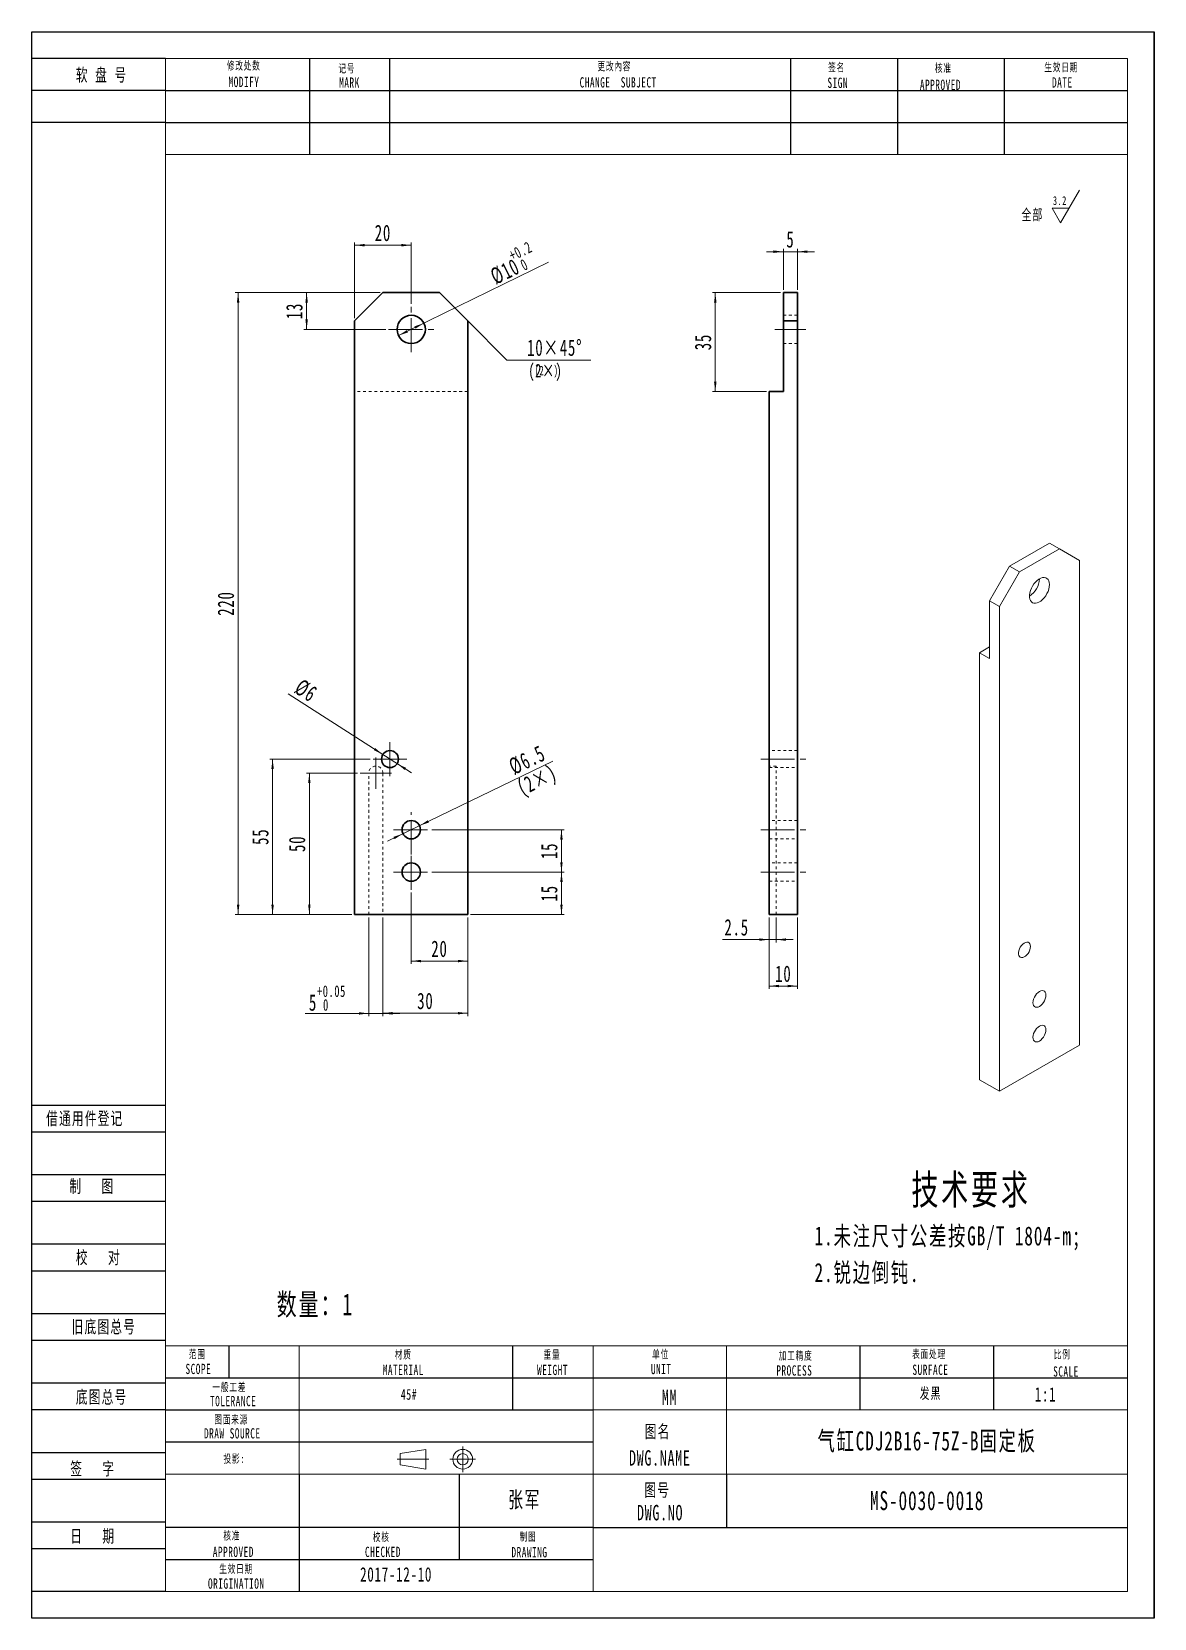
# Model space of a CAD drawing. Header units: millimetres. Extents: x 0 to 8592, y 0 to 561.
# Drawn here: x 7276 to 7672, y 0 to 561 of the extents above; entities that cross this region are included whole.
import ezdxf

# ---------------------------------------------------------------- set-up
doc = ezdxf.new("R2010")
doc.units = ezdxf.units.MM
for name, pattern in [('AD_LTYPE3 0 mm', [16, 11, -1, 1, -1, 1, -1]), ('点画线', [18, 12, -2, 2, -2]), ('虚线', [2, 1, -1])]:
    doc.linetypes.add(name, pattern=pattern)
doc.layers.get('0').update_dxf_attribs({"lineweight": 35})
for name, color, linetype, lineweight in [('ACAD0', 7, 'Continuous', 0), ('ACADA-定位3-标高', 171, 'Continuous', 0), ('ACADA-构件3-柱砼', 9, 'Continuous', 0), ('ACADA-构件8-屋面', 7, 'Continuous', 0), ('EB0', 7, 'Continuous', 35), ('中心线层', 1, '点画线', 18), ('尺寸线层', 3, 'Continuous', 18), ('虚线层', 6, '虚线', 18)]:
    doc.layers.add(name, color=color, linetype=linetype, lineweight=lineweight)
doc.styles.add('标准', font='', dxfattribs={"width": 0.667})
doc.styles.get('标准').set_extended_font_data('宋体')
doc.dimstyles.new('标准', dxfattribs={"dimtxt": 5.779688, "dimasz": 3.5, "dimexe": 1, "dimexo": 1, "dimgap": 1.209086, "dimtad": 1, "dimdec": 1, "dimdsep": 46, "dimtxsty": '标准', "dimblk": '_CAXARROW', "dimcen": 0, "dimdle": 6, "dimazin": 2, "dimtfac": 0.707107, "dimtdec": 3, "dimtmove": 0, "dimatfit": 3, "dimfxl": 1, "dimfrac": 2, "dimtolj": 1, "dimlwd": 18, "dimarcsym": 0})

# ---------------------------------------------------------------- blocks, each defined once
blk = doc.blocks.new('*X233')
at = {"layer": 'EB0', "linetype": 'Continuous', "lineweight": 18}
for points in [[(7373.7, 298.97), (7373.26, 295.47), (7374.13, 295.47)], [(7373.7, 248.97), (7373.26, 252.47), (7374.13, 252.47)]]:
    blk.add_hatch(color=0, dxfattribs=at).paths.add_polyline_path(points, flags=0)
at = {"layer": 'EB0', "color": 0, "linetype": 'Continuous', "lineweight": 18}
for p, q in [((7390.71, 298.97), (7372.7, 298.97)), ((7373.7, 248.97), (7373.7, 298.97)), ((7388.71, 248.97), (7372.7, 248.97))]:
    blk.add_line(p, q, dxfattribs=at)
at = {"layer": 'EB0', "color": 0, "linetype": 'Continuous', "lineweight": 18, "insert": (7369.39, 273.97), "char_height": 5.78, "width": 8.2177, "attachment_point": 5, "rotation": 90, "line_spacing_factor": 1.15057, "style": '标准'}
blk.add_mtext('\\T1.1;50', dxfattribs=at)
blk = doc.blocks.new('_CAXARROW')
blk.add_hatch(color=0).paths.add_polyline_path([(0, 0), (-1, 0.125), (-1, -0.125)], flags=0)
blk = doc.blocks.new('*X234')
at = {"layer": 'EB0', "linetype": 'Continuous', "lineweight": 18}
for points in [[(7399.71, 214.05), (7403.21, 213.62), (7403.21, 214.49)], [(7429.71, 214.05), (7426.21, 213.62), (7426.21, 214.49)]]:
    blk.add_hatch(color=0, dxfattribs=at).paths.add_polyline_path(points, flags=0)
at = {"layer": 'EB0', "color": 0, "linetype": 'Continuous', "lineweight": 18}
for p, q in [((7399.71, 247.97), (7399.71, 213.05)), ((7429.71, 247.97), (7429.71, 213.05)), ((7429.71, 214.05), (7399.71, 214.05))]:
    blk.add_line(p, q, dxfattribs=at)
at = {"layer": 'EB0', "color": 0, "linetype": 'Continuous', "lineweight": 18, "insert": (7414.71, 218.36), "char_height": 5.78, "width": 8.2177, "attachment_point": 5, "line_spacing_factor": 1.15057, "style": '标准'}
blk.add_mtext('\\T1.1;30', dxfattribs=at)
blk = doc.blocks.new('*X236')
at = {"color": 0, "attachment_point": 1, "line_spacing_factor": 1.15057, "style": '标准'}
for s, insert, char_height, width in [('\\T1.1;5', (7373.54, 220.72), 5.78, 27.4796), ('\\T1.1;{\\H0.707107x;+0.05}', (7376.4, 223.9), 5.7797, 20.9352), ('\\T1.1;{\\H0.707107x;0}', (7378.54, 219.03), 5.7797, 20.9352)]:
    blk.add_mtext(s, dxfattribs=dict(at, insert=insert, char_height=char_height, width=width))
blk = doc.blocks.new('*X235')
at = {"layer": 'EB0', "linetype": 'Continuous', "lineweight": 18}
for points in [[(7394.71, 213.98), (7391.21, 214.41), (7391.21, 213.54)], [(7399.71, 213.98), (7403.21, 214.41), (7403.21, 213.54)]]:
    blk.add_hatch(color=0, dxfattribs=at).paths.add_polyline_path(points, flags=0)
at = {"layer": 'EB0', "color": 0, "linetype": 'Continuous', "lineweight": 18}
for p, q in [((7394.71, 247.97), (7394.71, 212.98)), ((7399.71, 247.97), (7399.71, 212.98)), ((7372.28, 213.98), (7405.71, 213.98))]:
    blk.add_line(p, q, dxfattribs=at)
blk.add_blockref('*X236', (0, 0), dxfattribs=at)
blk = doc.blocks.new('*X237')
at = {"layer": 'EB0', "linetype": 'Continuous', "lineweight": 18}
for points in [[(7409.71, 232.5), (7413.21, 232.06), (7413.21, 232.94)], [(7429.71, 232.5), (7426.21, 232.06), (7426.21, 232.94)]]:
    blk.add_hatch(color=0, dxfattribs=at).paths.add_polyline_path(points, flags=0)
at = {"layer": 'EB0', "color": 0, "linetype": 'Continuous', "lineweight": 18}
for p, q in [((7409.71, 256.72), (7409.71, 231.5)), ((7429.71, 247.97), (7429.71, 231.5)), ((7429.71, 232.5), (7409.71, 232.5))]:
    blk.add_line(p, q, dxfattribs=at)
at = {"layer": 'EB0', "color": 0, "linetype": 'Continuous', "lineweight": 18, "insert": (7419.71, 236.81), "char_height": 5.78, "width": 8.2177, "attachment_point": 5, "line_spacing_factor": 1.15057, "style": '标准'}
blk.add_mtext('\\T1.1;20', dxfattribs=at)
blk = doc.blocks.new('*X238')
at = {"layer": 'EB0', "linetype": 'Continuous', "lineweight": 18}
for points in [[(7462.84, 263.97), (7463.27, 260.47), (7462.4, 260.47)], [(7462.84, 248.97), (7463.27, 252.47), (7462.4, 252.47)]]:
    blk.add_hatch(color=0, dxfattribs=at).paths.add_polyline_path(points, flags=0)
at = {"layer": 'EB0', "color": 0, "linetype": 'Continuous', "lineweight": 18}
for p, q in [((7416.96, 263.97), (7463.84, 263.97)), ((7462.84, 263.97), (7462.84, 248.97)), ((7430.71, 248.97), (7463.84, 248.97))]:
    blk.add_line(p, q, dxfattribs=at)
at = {"layer": 'EB0', "color": 0, "linetype": 'Continuous', "lineweight": 18, "insert": (7458.53, 256.47), "char_height": 5.78, "width": 8.1213, "attachment_point": 5, "rotation": 90, "line_spacing_factor": 1.15057, "style": '标准'}
blk.add_mtext('\\T1.1;15', dxfattribs=at)
blk = doc.blocks.new('*X239')
at = {"layer": 'EB0', "linetype": 'Continuous', "lineweight": 18}
for points in [[(7462.84, 278.97), (7463.27, 275.47), (7462.4, 275.47)], [(7462.84, 263.97), (7463.27, 267.47), (7462.4, 267.47)]]:
    blk.add_hatch(color=0, dxfattribs=at).paths.add_polyline_path(points, flags=0)
at = {"layer": 'EB0', "color": 0, "linetype": 'Continuous', "lineweight": 18}
for p, q in [((7416.96, 278.97), (7463.84, 278.97)), ((7462.84, 278.97), (7462.84, 263.97)), ((7416.96, 263.97), (7463.84, 263.97))]:
    blk.add_line(p, q, dxfattribs=at)
at = {"layer": 'EB0', "color": 0, "linetype": 'Continuous', "lineweight": 18, "insert": (7458.53, 271.47), "char_height": 5.78, "width": 8.1213, "attachment_point": 5, "rotation": 90, "line_spacing_factor": 1.15057, "style": '标准'}
blk.add_mtext('\\T1.1;15', dxfattribs=at)
blk = doc.blocks.new('*X240')
at = {"layer": 'EB0', "linetype": 'Continuous', "lineweight": 18}
for points in [[(7348.52, 468.97), (7348.09, 465.47), (7348.96, 465.47)], [(7348.52, 248.97), (7348.09, 252.47), (7348.96, 252.47)]]:
    blk.add_hatch(color=0, dxfattribs=at).paths.add_polyline_path(points, flags=0)
at = {"layer": 'EB0', "color": 0, "linetype": 'Continuous', "lineweight": 18}
for p, q in [((7398.71, 468.97), (7347.52, 468.97)), ((7348.52, 248.97), (7348.52, 468.97)), ((7388.71, 248.97), (7347.52, 248.97))]:
    blk.add_line(p, q, dxfattribs=at)
at = {"layer": 'EB0', "color": 0, "linetype": 'Continuous', "lineweight": 18, "insert": (7344.21, 358.97), "char_height": 5.78, "width": 12.7409, "attachment_point": 5, "rotation": 90, "line_spacing_factor": 1.15057, "style": '标准'}
blk.add_mtext('\\T1.1;220', dxfattribs=at)
blk = doc.blocks.new('*X241')
at = {"layer": 'EB0', "linetype": 'Continuous', "lineweight": 18}
for points in [[(7360.7, 303.97), (7361.14, 300.47), (7360.26, 300.47)], [(7360.7, 248.97), (7361.14, 252.47), (7360.26, 252.47)]]:
    blk.add_hatch(color=0, dxfattribs=at).paths.add_polyline_path(points, flags=0)
at = {"layer": 'EB0', "color": 0, "linetype": 'Continuous', "lineweight": 18}
for p, q in [((7395.21, 303.97), (7359.7, 303.97)), ((7360.7, 303.97), (7360.7, 248.97)), ((7388.71, 248.97), (7359.7, 248.97))]:
    blk.add_line(p, q, dxfattribs=at)
at = {"layer": 'EB0', "color": 0, "linetype": 'Continuous', "lineweight": 18, "insert": (7356.39, 276.47), "char_height": 5.78, "width": 8.1213, "attachment_point": 5, "rotation": 90, "line_spacing_factor": 1.15057, "style": '标准'}
blk.add_mtext('\\T1.1;55', dxfattribs=at)
blk = doc.blocks.new('*X242')
at = {"layer": 'EB0', "linetype": 'Continuous', "lineweight": 18}
for points in [[(7389.71, 485.75), (7393.21, 485.31), (7393.21, 486.19)], [(7409.71, 485.75), (7406.21, 485.31), (7406.21, 486.19)]]:
    blk.add_hatch(color=0, dxfattribs=at).paths.add_polyline_path(points, flags=0)
at = {"layer": 'EB0', "color": 0, "linetype": 'Continuous', "lineweight": 18}
for p, q in [((7389.71, 459.97), (7389.71, 486.75)), ((7409.71, 485.75), (7389.71, 485.75)), ((7409.71, 464.97), (7409.71, 486.75))]:
    blk.add_line(p, q, dxfattribs=at)
at = {"layer": 'EB0', "color": 0, "linetype": 'Continuous', "lineweight": 18, "insert": (7399.71, 490.06), "char_height": 5.78, "width": 8.2177, "attachment_point": 5, "line_spacing_factor": 1.15057, "style": '标准'}
blk.add_mtext('\\T1.1;20', dxfattribs=at)
blk = doc.blocks.new('*X243')
at = {"layer": 'EB0', "linetype": 'Continuous', "lineweight": 18}
for points in [[(7372.74, 468.97), (7372.3, 465.47), (7373.18, 465.47)], [(7372.74, 455.97), (7372.3, 459.47), (7373.18, 459.47)]]:
    blk.add_hatch(color=0, dxfattribs=at).paths.add_polyline_path(points, flags=0)
at = {"layer": 'EB0', "color": 0, "linetype": 'Continuous', "lineweight": 18}
for p, q in [((7398.71, 468.97), (7371.74, 468.97)), ((7372.74, 455.97), (7372.74, 468.97)), ((7400.71, 455.97), (7371.74, 455.97))]:
    blk.add_line(p, q, dxfattribs=at)
at = {"layer": 'EB0', "color": 0, "linetype": 'Continuous', "lineweight": 18, "insert": (7368.43, 462.47), "char_height": 5.78, "width": 8.1213, "attachment_point": 5, "rotation": 90, "line_spacing_factor": 1.15057, "style": '标准'}
blk.add_mtext('\\T1.1;13', dxfattribs=at)
blk = doc.blocks.new('*X245')
at = {"color": 0, "char_height": 5.7797, "attachment_point": 1, "rotation": 26.1324, "line_spacing_factor": 1.15057, "style": '标准'}
for s, insert, width in [('\\T1.1;{\\H0.707107x;+0.2}', (7443.76, 483.73), 16.6706), ('\\T1.1;%%C10', (7437.05, 476.89), 35.5769), ('\\T1.1;{\\H0.707107x;0}', (7447.84, 480.3), 16.6706)]:
    blk.add_mtext(s, dxfattribs=dict(at, insert=insert, width=width))
blk = doc.blocks.new('*X244')
at = {"layer": 'EB0', "linetype": 'Continuous', "lineweight": 18}
for points in [[(7405.22, 453.77), (7408.56, 454.92), (7408.17, 455.7)], [(7414.2, 458.17), (7411.25, 456.24), (7410.86, 457.02)]]:
    blk.add_hatch(color=0, dxfattribs=at).paths.add_polyline_path(points, flags=0)
at = {"layer": 'EB0', "color": 0, "linetype": 'Continuous', "lineweight": 18}
blk.add_line((7458.25, 479.78), (7405.22, 453.77), dxfattribs=at)
blk.add_blockref('*X245', (0, 0), dxfattribs=at)
blk = doc.blocks.new('*X246')
at = {"layer": 'EB0', "linetype": 'Continuous', "lineweight": 18}
for points in [[(7399.68, 305.59), (7396.97, 307.85), (7396.5, 307.11)], [(7404.74, 302.35), (7407.92, 300.83), (7407.45, 300.09)]]:
    blk.add_hatch(color=0, dxfattribs=at).paths.add_polyline_path(points, flags=0)
at = {"layer": 'EB0', "color": 0, "linetype": 'Continuous', "lineweight": 18}
blk.add_line((7366.2, 327.06), (7409.79, 299.11), dxfattribs=at)
at = {"layer": 'EB0', "color": 0, "linetype": 'Continuous', "lineweight": 18, "insert": (7372.5, 328.15), "char_height": 5.78, "width": 13.7451, "attachment_point": 5, "rotation": 327.3292, "line_spacing_factor": 1.15057, "style": '标准'}
blk.add_mtext('\\T1.1;%%C6', dxfattribs=at)
blk = doc.blocks.new('*X247')
at = {"layer": 'EB0', "linetype": 'Continuous', "lineweight": 18}
for points in [[(7412.64, 280.39), (7415.98, 281.52), (7415.59, 282.31)], [(7406.78, 277.55), (7403.83, 275.63), (7403.44, 276.42)]]:
    blk.add_hatch(color=0, dxfattribs=at).paths.add_polyline_path(points, flags=0)
at = {"layer": 'EB0', "color": 0, "linetype": 'Continuous', "lineweight": 18}
blk.add_line((7459.84, 303.24), (7401.38, 274.94), dxfattribs=at)
at = {"layer": 'EB0', "color": 0, "linetype": 'Continuous', "lineweight": 18, "attachment_point": 5, "rotation": 25.8359, "line_spacing_factor": 1.15057, "style": '标准'}
for s, insert, char_height, width in [('\\T1.1;%%C6.5', (7450.71, 303.61), 5.7797, 21.3656), ('\\T1.1;(2×)', (7454.47, 295.85), 5.78, 25.2799)]:
    blk.add_mtext(s, dxfattribs=dict(at, insert=insert, char_height=char_height, width=width))
blk = doc.blocks.new('*X248')
at = {"layer": 'EB0', "linetype": 'Continuous', "lineweight": 18}
for points in [[(7536.28, 240.09), (7532.78, 240.53), (7532.78, 239.65)], [(7538.78, 240.09), (7542.28, 240.53), (7542.28, 239.65)]]:
    blk.add_hatch(color=0, dxfattribs=at).paths.add_polyline_path(points, flags=0)
at = {"layer": 'EB0', "color": 0, "linetype": 'Continuous', "lineweight": 18}
for p, q in [((7536.28, 247.97), (7536.28, 239.09)), ((7538.78, 247.97), (7538.78, 239.09)), ((7519.76, 240.09), (7544.78, 240.09))]:
    blk.add_line(p, q, dxfattribs=at)
at = {"layer": 'EB0', "color": 0, "linetype": 'Continuous', "lineweight": 18, "insert": (7524.77, 244.4), "char_height": 5.78, "width": 12.6446, "attachment_point": 5, "line_spacing_factor": 1.15057, "style": '标准'}
blk.add_mtext('\\T1.1;2.5', dxfattribs=at)
blk = doc.blocks.new('*X249')
at = {"layer": 'EB0', "linetype": 'Continuous', "lineweight": 18}
for points in [[(7536.28, 223.67), (7539.78, 224.11), (7539.78, 223.23)], [(7546.28, 223.67), (7542.78, 224.11), (7542.78, 223.23)]]:
    blk.add_hatch(color=0, dxfattribs=at).paths.add_polyline_path(points, flags=0)
at = {"layer": 'EB0', "color": 0, "linetype": 'Continuous', "lineweight": 18}
for p, q in [((7536.28, 247.97), (7536.28, 222.67)), ((7546.28, 247.97), (7546.28, 222.67)), ((7536.28, 223.67), (7546.28, 223.67))]:
    blk.add_line(p, q, dxfattribs=at)
at = {"layer": 'EB0', "color": 0, "linetype": 'Continuous', "lineweight": 18, "insert": (7541.28, 227.98), "char_height": 5.78, "width": 8.2177, "attachment_point": 5, "line_spacing_factor": 1.15057, "style": '标准'}
blk.add_mtext('\\T1.1;10', dxfattribs=at)
blk = doc.blocks.new('*X250')
at = {"layer": 'EB0', "linetype": 'Continuous', "lineweight": 18}
for points in [[(7541.28, 483.46), (7537.78, 483.9), (7537.78, 483.02)], [(7546.28, 483.46), (7549.78, 483.9), (7549.78, 483.02)]]:
    blk.add_hatch(color=0, dxfattribs=at).paths.add_polyline_path(points, flags=0)
at = {"layer": 'EB0', "color": 0, "linetype": 'Continuous', "lineweight": 18}
for p, q in [((7535.28, 483.46), (7552.28, 483.46)), ((7541.28, 469.97), (7541.28, 484.46)), ((7546.28, 469.97), (7546.28, 484.46))]:
    blk.add_line(p, q, dxfattribs=at)
at = {"layer": 'EB0', "color": 0, "linetype": 'Continuous', "lineweight": 18, "insert": (7543.78, 487.77), "char_height": 5.78, "width": 3.598, "attachment_point": 5, "line_spacing_factor": 1.15057, "style": '标准'}
blk.add_mtext('\\T1.1;5', dxfattribs=at)
blk = doc.blocks.new('*X251')
at = {"layer": 'EB0', "linetype": 'Continuous', "lineweight": 18}
for points in [[(7517.22, 468.97), (7516.78, 465.47), (7517.66, 465.47)], [(7517.22, 433.97), (7516.78, 437.47), (7517.66, 437.47)]]:
    blk.add_hatch(color=0, dxfattribs=at).paths.add_polyline_path(points, flags=0)
at = {"layer": 'EB0', "color": 0, "linetype": 'Continuous', "lineweight": 18}
for p, q in [((7540.28, 468.97), (7516.22, 468.97)), ((7517.22, 433.97), (7517.22, 468.97)), ((7535.28, 433.97), (7516.22, 433.97))]:
    blk.add_line(p, q, dxfattribs=at)
at = {"layer": 'EB0', "color": 0, "linetype": 'Continuous', "lineweight": 18, "insert": (7512.91, 451.47), "char_height": 5.78, "width": 8.1213, "attachment_point": 5, "rotation": 90, "line_spacing_factor": 1.15057, "style": '标准'}
blk.add_mtext('\\T1.1;35', dxfattribs=at)
blk = doc.blocks.new('*X252')
at = {"layer": 'EB0', "color": 0, "linetype": 'Continuous', "lineweight": 18}
for p, q in [((0, 0), (13.83, -13.83)), ((13.83, -13.83), (43.48, -13.83))]:
    blk.add_line(p, q, dxfattribs=at)
at = {"layer": 'EB0', "color": 0, "linetype": 'Continuous', "lineweight": 18, "insert": (30.71, -9.52), "char_height": 5.7797, "width": 29.716, "attachment_point": 5, "line_spacing_factor": 1.15057, "style": '标准'}
blk.add_mtext('\\T1.1;10×45%%D', dxfattribs=at)
blk = doc.blocks.new('*X351')
at = {"layer": '尺寸线层', "linetype": 'Continuous', "lineweight": 18}
for p, q in [((6.49, -1.41), (13.14, 10.09)), ((3.48, 3.82), (9.51, 3.82)), ((6.49, -1.41), (3.48, 3.82))]:
    blk.add_line(p, q, dxfattribs=at)
at = {"layer": '尺寸线层', "linetype": 'Continuous', "lineweight": 18, "line_spacing_factor": 1.15057, "style": '标准'}
for s, insert, char_height, width, attachment_point in [('\\T1.1;3.2', (8.68, 6.41), 3.116, 6.8178, 6), ('\\T1.1;全部', (-3.47, 1.27), 3.853, 17.1639, 5)]:
    blk.add_mtext(s, dxfattribs=dict(at, insert=insert, char_height=char_height, width=width, attachment_point=attachment_point))

msp = doc.modelspace()

# ---------------------------------------------------------------- linework, layer by layer
at = {"layer": 'ACAD0', "linetype": 'Continuous', "lineweight": 0}
for p, q in [((7322.8, 551.83), (7662.97, 551.83)), ((7322.8, 9.45), (7322.8, 551.83)), ((7662.97, 551.83), (7662.97, 9.45)), ((7322.8, 517.81), (7662.97, 517.81)), ((7322.8, 96.38), (7662.97, 96.38)), ((7370.05, 51.02), (7370.05, 96.38)), ((7473.99, 9.45), (7473.99, 96.38)), ((7521.23, 51.02), (7521.23, 96.38)), ((7473.99, 73.7), (7662.97, 73.7)), ((7322.8, 51.02), (7662.97, 51.02)), ((7322.8, 9.45), (7662.97, 9.45))]:
    msp.add_line(p, q, dxfattribs=at)
at = {"layer": 'ACAD0', "color": 7, "linetype": 'Continuous', "lineweight": 15}
for p, q in [((7621.22, 372.21), (7635.37, 380.37)), ((7638.9, 378.33), (7624.76, 370.17)), ((7638.9, 378.33), (7635.37, 380.37)), ((7645.97, 374.25), (7638.9, 378.33)), ((7614.15, 359.96), (7621.22, 372.21)), ((7621.22, 372.21), (7624.76, 370.17)), ((7645.97, 202.78), (7645.97, 374.25)), ((7624.76, 370.17), (7617.69, 357.92)), ((7617.69, 357.92), (7614.15, 359.96)), ((7614.15, 339.55), (7614.15, 359.96)), ((7617.69, 357.92), (7617.69, 186.45)), ((7614.15, 343.63), (7610.62, 341.59)), ((7610.62, 341.59), (7610.62, 190.53)), ((7614.15, 339.55), (7610.62, 341.59)), ((7617.69, 186.45), (7645.97, 202.78)), ((7617.69, 186.45), (7610.62, 190.53))]:
    msp.add_line(p, q, dxfattribs=at)
for points in [[(7635.37, 365.68), (7635.31, 366.37), (7635.14, 366.98), (7634.87, 367.48), (7634.49, 367.86), (7634.04, 368.1), (7633.51, 368.2), (7632.92, 368.15), (7632.31, 367.96), (7631.67, 367.62), (7631.04, 367.16), (7630.44, 366.59), (7629.88, 365.92), (7629.39, 365.18), (7628.97, 364.38), (7628.65, 363.57), (7628.42, 362.76), (7628.31, 361.97), (7628.31, 361.24), (7628.42, 360.58), (7628.65, 360.03), (7628.97, 359.59), (7629.39, 359.27), (7629.88, 359.1), (7630.44, 359.08), (7631.04, 359.2), (7631.67, 359.47), (7632.31, 359.86), (7632.92, 360.38), (7633.51, 361.01), (7634.04, 361.72), (7634.49, 362.49), (7634.87, 363.29), (7635.14, 364.11), (7635.31, 364.92), (7635.37, 365.68)], [(7628.65, 237.69), (7628.59, 238.22), (7628.42, 238.65), (7628.15, 238.97), (7627.79, 239.16), (7627.37, 239.19), (7626.9, 239.09), (7626.4, 238.83), (7625.92, 238.46), (7625.47, 237.97), (7625.07, 237.4), (7624.76, 236.78), (7624.53, 236.15), (7624.42, 235.53), (7624.42, 234.96), (7624.53, 234.47), (7624.76, 234.09), (7625.07, 233.84), (7625.47, 233.73), (7625.92, 233.76), (7626.4, 233.94), (7626.9, 234.26), (7627.37, 234.7), (7627.79, 235.23), (7628.15, 235.82), (7628.42, 236.46), (7628.59, 237.09), (7628.65, 237.69)], [(7629.53, 217.78), (7629.59, 218.41), (7629.76, 219.06), (7630.03, 219.73), (7630.4, 220.36), (7630.83, 220.92), (7631.32, 221.4), (7631.83, 221.76), (7632.34, 221.99), (7632.83, 222.08), (7633.26, 222.01), (7633.63, 221.8), (7633.9, 221.46), (7634.07, 220.99), (7634.13, 220.44), (7634.07, 219.81), (7633.9, 219.15), (7633.63, 218.49), (7633.26, 217.86), (7632.83, 217.29), (7632.34, 216.82), (7631.83, 216.45), (7631.32, 216.23), (7630.83, 216.14), (7630.4, 216.21), (7630.03, 216.42), (7629.76, 216.76), (7629.59, 217.22), (7629.53, 217.78)], [(7629.53, 205.53), (7629.59, 206.16), (7629.76, 206.82), (7630.03, 207.48), (7630.4, 208.11), (7630.83, 208.68), (7631.32, 209.15), (7631.83, 209.51), (7632.34, 209.74), (7632.83, 209.83), (7633.26, 209.76), (7633.63, 209.55), (7633.9, 209.21), (7634.07, 208.74), (7634.13, 208.19), (7634.07, 207.56), (7633.9, 206.9), (7633.63, 206.24), (7633.26, 205.61), (7632.83, 205.05), (7632.34, 204.57), (7631.83, 204.21), (7631.32, 203.98), (7630.83, 203.89), (7630.4, 203.96), (7630.03, 204.17), (7629.76, 204.51), (7629.59, 204.98), (7629.53, 205.53)]]:
    msp.add_lwpolyline(points, dxfattribs=at)
msp.add_arc((7624.27, 368), 7.57, 302.1644, 357.841, dxfattribs=at)
at = {"layer": 'ACADA-构件3-柱砼', "linetype": 'ByBlock', "lineweight": -2, "ltscale": 0.2}
for p, q in [((7275.56, 561.27), (7672.42, 561.27)), ((7275.56, 0), (7275.56, 561.27)), ((7672.42, 561.27), (7672.42, 0)), ((7672.42, 0), (7672.42, 561.27)), ((7322.8, 551.83), (7275.56, 551.83)), ((7373.83, 517.81), (7373.83, 551.83)), ((7402.17, 517.81), (7402.17, 551.83)), ((7543.91, 517.81), (7543.91, 551.83)), ((7581.71, 517.81), (7581.71, 551.83)), ((7619.5, 517.81), (7619.5, 551.83)), ((7322.8, 540.49), (7275.56, 540.49)), ((7322.8, 540.49), (7662.97, 540.49)), ((7322.8, 529.15), (7275.56, 529.15)), ((7322.8, 529.15), (7662.97, 529.15)), ((7322.8, 181.42), (7275.56, 181.42)), ((7322.8, 171.97), (7275.56, 171.97)), ((7322.8, 156.85), (7275.56, 156.85)), ((7322.8, 147.41), (7275.56, 147.41)), ((7322.8, 132.29), (7275.56, 132.29)), ((7322.8, 122.84), (7275.56, 122.84)), ((7322.8, 107.72), (7275.56, 107.72)), ((7322.8, 98.27), (7275.56, 98.27)), ((7345.22, 96.4), (7345.22, 85.04)), ((7445.64, 73.7), (7445.64, 96.38)), ((7568.48, 73.7), (7568.48, 96.38)), ((7615.72, 73.7), (7615.72, 96.38)), ((7322.8, 85.04), (7662.97, 85.04)), ((7322.8, 83.15), (7275.56, 83.15)), ((7322.8, 73.7), (7275.56, 73.7)), ((7322.8, 73.7), (7473.99, 73.7)), ((7322.8, 62.36), (7473.99, 62.36)), ((7322.8, 58.58), (7275.56, 58.58)), ((7370.05, 51.02), (7370.05, 9.45)), ((7426.74, 20.79), (7426.74, 51.02)), ((7521.23, 51.02), (7521.23, 32.13)), ((7322.8, 49.14), (7275.56, 49.14)), ((7322.8, 34.02), (7275.56, 34.02)), ((7473.99, 32.13), (7322.8, 32.13)), ((7473.99, 32.13), (7662.97, 32.13)), ((7322.8, 24.57), (7275.56, 24.57)), ((7322.8, 20.79), (7473.99, 20.79)), ((7322.8, 9.45), (7275.56, 9.45)), ((7672.42, 0), (7275.56, 0))]:
    msp.add_line(p, q, dxfattribs=at)
at = {"layer": 'ACADA-构件8-屋面', "linetype": 'Continuous', "lineweight": 18}
for p, q in [((7404.76, 56.26), (7415.99, 56.26)), ((7405.82, 58.24), (7414.93, 59.75)), ((7405.82, 58.24), (7405.82, 54.28)), ((7414.93, 59.75), (7414.93, 52.77)), ((7423.38, 56.26), (7432.48, 56.26)), ((7427.93, 51.71), (7427.93, 60.81)), ((7405.82, 54.28), (7414.93, 52.77))]:
    msp.add_line(p, q, dxfattribs=at)
for radius in [3.49, 1.98]:
    msp.add_circle((7427.93, 56.26), radius, dxfattribs=at)
at = {"layer": 'EB0'}
for p, q in [((7399.71, 468.97), (7389.71, 458.97)), ((7419.71, 468.97), (7399.71, 468.97)), ((7429.71, 458.97), (7419.71, 468.97)), ((7541.28, 458.97), (7541.28, 468.97)), ((7541.28, 468.97), (7546.28, 468.97)), ((7546.28, 468.97), (7546.28, 458.97)), ((7389.71, 458.97), (7389.71, 248.97)), ((7429.71, 248.97), (7429.71, 458.97)), ((7541.28, 433.97), (7541.28, 458.97)), ((7546.28, 458.97), (7541.28, 458.97)), ((7546.28, 458.97), (7546.28, 248.97)), ((7536.28, 433.97), (7536.28, 248.97)), ((7541.28, 433.97), (7536.28, 433.97)), ((7389.71, 248.97), (7429.71, 248.97)), ((7546.28, 248.97), (7536.28, 248.97))]:
    msp.add_line(p, q, dxfattribs=at)
for centre, radius in [((7409.71, 455.97), 5), ((7402.21, 303.97), 3), ((7409.71, 278.97), 3.25), ((7409.71, 263.97), 3.25)]:
    msp.add_circle(centre, radius, dxfattribs=at)
at = {"layer": '中心线层', "linetype": '点画线', "lineweight": 18}
for p, q in [((7409.71, 447.97), (7409.71, 463.97)), ((7401.71, 455.97), (7417.71, 455.97)), ((7538.28, 455.97), (7549.28, 455.97)), ((7402.21, 297.97), (7402.21, 309.97)), ((7396.21, 303.97), (7408.21, 303.97)), ((7397.21, 293.47), (7397.21, 304.47)), ((7533.28, 303.97), (7549.28, 303.97)), ((7391.71, 298.97), (7402.71, 298.97)), ((7409.71, 270.22), (7409.71, 285.22)), ((7403.46, 278.97), (7415.96, 278.97)), ((7533.28, 278.97), (7549.28, 278.97)), ((7409.71, 257.72), (7409.71, 270.22)), ((7403.46, 263.97), (7415.96, 263.97)), ((7533.28, 263.97), (7549.28, 263.97))]:
    msp.add_line(p, q, dxfattribs=at)
at = {"layer": '虚线层', "color": 6, "linetype": '虚线', "lineweight": 18}
for p, q in [((7546.28, 460.97), (7541.28, 460.97)), ((7541.28, 450.97), (7546.28, 450.97)), ((7429.71, 433.97), (7389.71, 433.97)), ((7546.28, 306.97), (7536.28, 306.97)), ((7394.71, 248.97), (7394.71, 298.97)), ((7399.71, 298.97), (7399.71, 248.97)), ((7538.78, 301.47), (7536.28, 301.47)), ((7536.28, 300.97), (7546.28, 300.97)), ((7538.78, 298.97), (7538.78, 301.47)), ((7538.78, 248.97), (7538.78, 298.97)), ((7546.28, 282.22), (7536.28, 282.22)), ((7536.28, 275.72), (7546.28, 275.72)), ((7546.28, 267.22), (7536.28, 267.22)), ((7536.28, 260.72), (7546.28, 260.72))]:
    msp.add_line(p, q, dxfattribs=at)
msp.add_arc((7397.21, 298.97), 2.5, 0, 180, dxfattribs=at)

# ---------------------------------------------------------------- block references
at = {"layer": 'ACAD0'}
msp.add_blockref('*X351', (7632.8, 495.09), dxfattribs=at)
at = {"layer": '尺寸线层'}
msp.add_blockref('*X252', (7429.71, 458.97), dxfattribs=at)

# ---------------------------------------------------------------- texts
at = {"layer": 'ACADA-定位3-标高', "linetype": 'Continuous', "lineweight": 18, "line_spacing_factor": 1.15057, "style": '标准'}
for s, insert, char_height, width, attachment_point in [('\\T1.1;数量：1', (7362.18, 106.33), 7.715, 38.9526, 7), ('\\T1.1;气缸CDJ2B16-75Z-B固定板', (7592.1, 62.36), 6.743, 141.736, 5), ('\\T1.1;MS-0030-0018', (7592.1, 41.58), 6.743, 141.736, 5), ('\\T1.1;2017-12-10', (7391.64, 12.89), 5.0988, 39.173, 7)]:
    msp.add_mtext(s, dxfattribs=dict(at, insert=insert, char_height=char_height, width=width, attachment_point=attachment_point))
at = {"layer": 'ACADA-定位3-标高', "linetype": 'AD_LTYPE3 0 mm', "lineweight": 0, "insert": (7630.14, 76.59), "char_height": 5.097, "width": 10.8681, "attachment_point": 7, "line_spacing_factor": 1.15057, "style": '标准'}
msp.add_mtext('\\T1.1;1:1', dxfattribs=at)
at = {"layer": 'ACADA-构件8-屋面', "linetype": 'Continuous', "lineweight": 18, "line_spacing_factor": 1.15057, "style": '标准'}
for s, insert, char_height, width, attachment_point in [('\\T1.1;修改处数', (7350.48, 549.11), 2.913, 20.7275, 5), ('\\T1.1;记号', (7386.96, 548.12), 2.913, 14.5107, 5), ('\\T1.1;更改內容', (7481.53, 548.86), 2.913, 39.3958, 5), ('\\T1.1;签名', (7560.12, 548.52), 2.913, 14.5107, 5), ('\\T1.1;核准', (7597.85, 548.27), 2.913, 18.6593, 5), ('\\T1.1;生效日期', (7639.53, 548.52), 2.913, 16.5789, 5), ('\\T1.1;软 盘 号', (7291.14, 548.28), 4.5511, 24.9916, 1), ('\\T1.1;MODIFY', (7350.59, 543.49), 3.6408, 16.591, 5), ('\\T1.1;MARK', (7387.87, 543.27), 3.641, 12.4425, 5), ('\\T1.1;CHANGE  SUBJECT', (7482.88, 543.34), 3.6408, 35.2594, 5), ('\\T1.1;SIGN', (7560.51, 543.18), 3.641, 12.4425, 5), ('\\T1.1;DATE', (7639.9, 543.34), 3.641, 12.4425, 5), ('\\T1.1;APPROVED', (7596.82, 542.47), 3.6408, 16.591, 5), ('\\T1.1;借通用件登记', (7280.65, 179.11), 4.5511, 42.9407, 1), ('\\T1.1;制   图', (7288.85, 155.13), 4.5511, 24.9916, 1), ('\\T1.1;校   对', (7291.14, 129.94), 4.5511, 24.9916, 1), ('\\T1.1;旧底图总号', (7289.67, 105.42), 4.5511, 71.2879, 1), ('\\T1.1;SCOPE', (7334.45, 88.18), 3.6408, 10.4963, 5), ('\\T1.1;范围', (7334.06, 93.27), 2.913, 9.1903, 5), ('\\T1.1;材质', (7406.9, 93.14), 2.913, 15.0019, 5), ('\\T1.1;重量', (7459.48, 93.16), 2.913, 16.9391, 5), ('\\T1.1;UNIT', (7498.09, 88.16), 3.641, 11.0089, 5), ('\\T1.1;单位', (7497.86, 93.24), 2.913, 13.0647, 5), ('\\T1.1;加工精度', (7545.63, 92.76), 2.913, 18.3844, 5), ('\\T1.1;表面处理', (7592.77, 93.31), 2.913, 18.3844, 5), ('\\T1.1;比例', (7639.87, 93.18), 2.913, 16.6913, 5), ('\\T1.1;MATERIAL', (7406.91, 87.9), 3.6408, 15.3921, 5), ('\\T1.1;WEIGHT', (7459.66, 87.82), 3.6408, 15.2903, 5), ('\\T1.1;PROCESS', (7545.15, 87.63), 3.6408, 14.676, 5), ('\\T1.1;SURFACE', (7593.28, 87.89), 3.6408, 14.5742, 5), ('\\T1.1;SCALE', (7641.21, 87.27), 3.6408, 15.1339, 5), ('\\T1.1;底图总号', (7291.14, 80.56), 4.551, 24.9916, 1), ('\\T1.1;TOLERANCE', (7346.76, 76.81), 3.6408, 18.4486, 5), ('\\T1.1;一般工差', (7345.38, 81.59), 2.913, 20.3216, 5), ('\\T1.1;   MM', (7496.97, 78.18), 5.4613, 22.3434, 5), ('\\T1.1;图面来源', (7346.07, 70.15), 2.913, 24.196, 5), ('\\T1.1;图名', (7496.84, 65.83), 4.551, 13.7855, 5), ('\\T1.1;投影:', (7347.13, 56.28), 2.913, 108.913, 5), ('\\T1.1;签   字', (7289.16, 55.19), 4.5511, 24.9916, 1), ('\\T1.1;张军', (7449.77, 41.66), 5.772, 75.5925, 5), ('\\T1.1;图号', (7496.71, 45.12), 4.551, 22.5029, 5), ('\\T1.1;日   期', (7289.16, 31.38), 4.5511, 24.9916, 1), ('\\T1.1;核准', (7346.29, 29.07), 2.913, 16.9391, 5), ('\\T1.1;校核', (7399.14, 28.58), 2.913, 15.0019, 5), ('\\T1.1;制图', (7451.01, 28.7), 2.913, 18.8763, 5), ('\\T1.1;APPROVED', (7346.83, 23.46), 3.6408, 17.0202, 5), ('\\T1.1;CHECKED', (7399.72, 23.46), 3.6408, 14.676, 5), ('\\T1.1;DRAWING', (7451.52, 23.34), 3.6408, 14.1672, 5), ('\\T1.1;生效日期', (7347.82, 17.29), 2.913, 24.196, 5), ('\\T1.1;ORIGINATION', (7347.86, 12.24), 3.6408, 20.5743, 5)]:
    msp.add_mtext(s, dxfattribs=dict(at, insert=insert, char_height=char_height, width=width, attachment_point=attachment_point))
at = {"layer": '尺寸线层', "linetype": 'Continuous', "lineweight": 18, "line_spacing_factor": 1.15057, "style": '标准'}
for s, insert, char_height, width, attachment_point in [('\\T1.1;(2×)', (7451.14, 443.77), 4.816, 22.3475, 1), ('\\T1.1;(2×)', (7453.36, 443.09), 3.371, 22.3475, 1), ('\\T1.1;技术要求', (7586.53, 156.92), 10.537, 72.7231, 1), ('\\T1.1;1.未注尺寸公差按GB/T 1804-m;\\P2.锐边倒钝.', (7552.3, 138.63), 6.743, 128.952, 1), ('\\T1.1;45#', (7408.92, 79.19), 3.848, 40.532, 5), ('\\T1.1;发黑', (7593.32, 79.37), 3.853, 47.2453, 5), ('\\T1.1;DRAW SOURCE', (7346.44, 65.39), 3.6408, 47.2128, 5), ('\\T1.1;DWG.NAME', (7497.61, 56.69), 5.4613, 47.2453, 5), ('\\T1.1;DWG.NO', (7497.71, 37.33), 5.4613, 47.4484, 5)]:
    msp.add_mtext(s, dxfattribs=dict(at, insert=insert, char_height=char_height, width=width, attachment_point=attachment_point))

# ---------------------------------------------------------------- dimensions: what is measured, and where the dimension line sits
at = {"layer": '尺寸线层'}
for base, p1, p2, override, picture, middle in [((7389.71, 485.75), (7409.71, 463.97), (7389.71, 458.97), {"dimsah": 1, "dimtfill": 1, "dimtzin": 8}, '*X242', (7399.71, 485.75)), ((7546.28, 483.46), (7541.28, 468.97), (7546.28, 468.97), {"dimsah": 1, "dimtfill": 1, "dimtzin": 8}, '*X250', (7543.78, 483.46)), ((7409.71, 232.5), (7429.71, 248.97), (7409.71, 257.72), {"dimsah": 1, "dimtfill": 1, "dimtzin": 8}, '*X237', (7419.71, 232.5)), ((7399.71, 213.98), (7394.71, 248.97), (7399.71, 248.97), {"dimsah": 1, "dimtol": 1, "dimtp": 0.05, "dimtm": 0, "dimtfill": 1, "dimtzin": 8}, '*X235', (7380.24, 213.98)), ((7399.71, 214.05), (7429.71, 248.97), (7399.71, 248.97), {"dimsah": 1, "dimtfill": 1, "dimtzin": 8}, '*X234', (7414.71, 214.05)), ((7538.78, 240.09), (7536.28, 248.97), (7538.78, 248.97), {"dimsah": 1, "dimtfill": 1, "dimtzin": 8}, '*X248', (7524.77, 240.09)), ((7546.28, 223.67), (7536.28, 248.97), (7546.28, 248.97), {"dimsah": 1, "dimtfill": 1, "dimtzin": 8}, '*X249', (7541.28, 223.67))]:
    dim = msp.add_linear_dim(base=base, p1=p1, p2=p2, dimstyle='标准', override=override, dxfattribs=at)
    dim.commit()
    dim.dimension.update_dxf_attribs({"geometry": picture, "text_midpoint": middle})
for p1, p2, override, picture, middle in [((7405.22, 453.77), (7414.2, 458.17), {"dimpost": '%%C<>', "dimsah": 1, "dimtol": 1, "dimtp": 0.2, "dimtm": 0, "dimtmove": 2, "dimtfill": 1, "dimtzin": 8}, '*X244', (7447.92, 474.72)), ((7404.74, 302.35), (7399.68, 305.59), {"dimpost": '%%C<>', "dimsah": 1, "dimtmove": 2, "dimtfill": 1, "dimtzin": 8}, '*X246', (7370.17, 324.52)), ((7406.78, 277.55), (7412.64, 280.39), {"dimpost": '%%C<>\\X(2×)', "dimsah": 1, "dimtmove": 2, "dimtfill": 1, "dimtzin": 8}, '*X247', (7452.59, 299.73))]:
    dim = msp.add_diameter_dim_2p(p1=p1, p2=p2, dimstyle='标准', override=override, dxfattribs=at)
    dim.commit()
    dim.dimension.update_dxf_attribs({"geometry": picture, "text_midpoint": middle, "dimtype": 163})
for base, p1, p2, picture, middle in [((7348.52, 468.97), (7389.71, 248.97), (7399.71, 468.97), '*X240', (7348.52, 358.97)), ((7372.74, 468.97), (7401.71, 455.97), (7399.71, 468.97), '*X243', (7372.74, 462.47)), ((7517.22, 468.97), (7536.28, 433.97), (7541.28, 468.97), '*X251', (7517.22, 451.47)), ((7360.7, 248.97), (7396.21, 303.97), (7389.71, 248.97), '*X241', (7360.7, 276.47)), ((7373.7, 298.97), (7389.71, 248.97), (7391.71, 298.97), '*X233', (7373.7, 273.97)), ((7462.84, 263.97), (7415.96, 278.97), (7415.96, 263.97), '*X239', (7462.84, 271.47)), ((7462.84, 248.97), (7415.96, 263.97), (7429.71, 248.97), '*X238', (7462.84, 256.47))]:
    dim = msp.add_linear_dim(base=base, p1=p1, p2=p2, angle=90, dimstyle='标准', override={"dimsah": 1, "dimtfill": 1, "dimtzin": 8}, dxfattribs=at)
    dim.commit()
    dim.dimension.update_dxf_attribs({"geometry": picture, "text_midpoint": middle})

doc.saveas('drawing.dxf')
